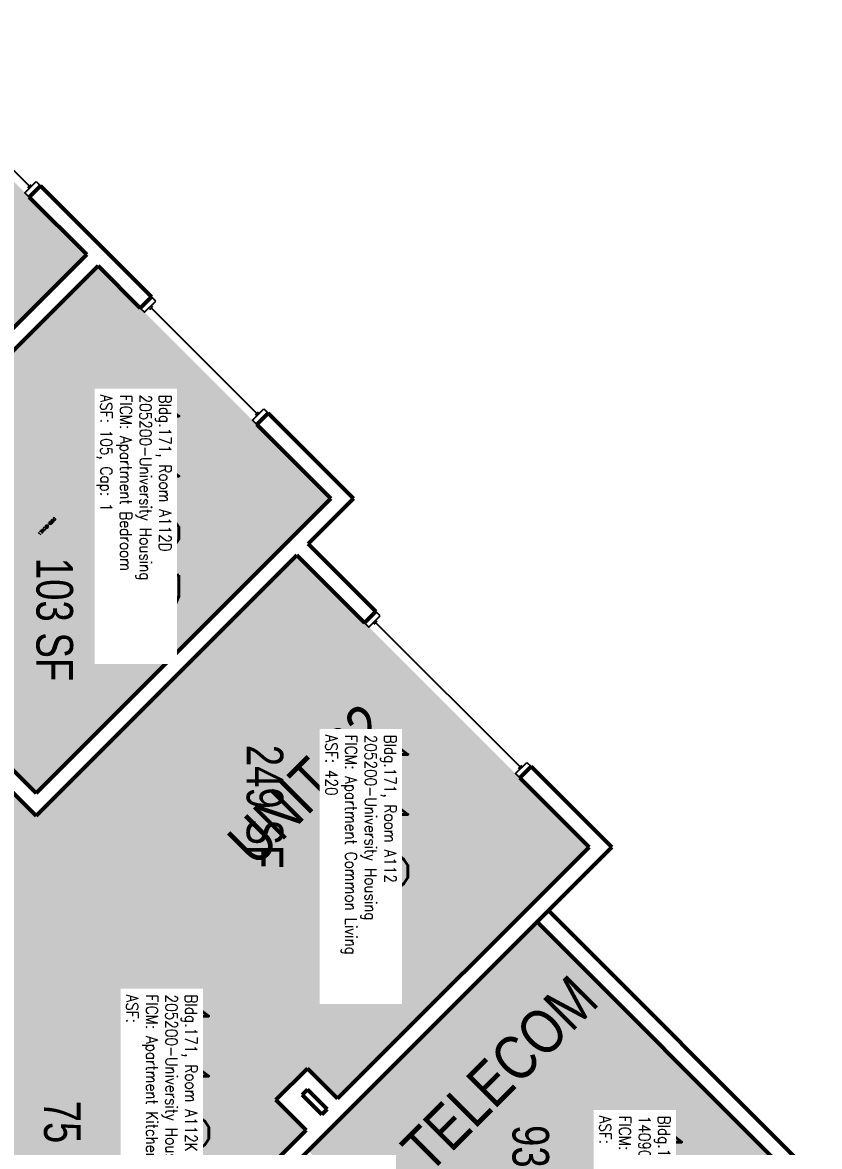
# Model space of a CAD drawing. Header units: inches. Extents: x 88 to 3257, y -489 to 2081.
# Drawn here: x 2665.4 to 2926.9, y 1624.5 to 1993.3 of the extents above; entities that cross this region are included whole.
import ezdxf
from ezdxf.enums import TextEntityAlignment as Align

# ---------------------------------------------------------------- set-up
doc = ezdxf.new("R2010")
doc.units = ezdxf.units.IN
doc.header["$LTSCALE"] = 48
doc.header["$MEASUREMENT"] = 0
for name, color, linetype in [('A-AREA-IDEN', 1, 'Continuous'), ('A-GLAZ', 1, 'Continuous'), ('A-IDEN-RNUM', 7, 'Continuous'), ('A-IDEN-SNUM', 4, 'Continuous'), ('A-IDEN-VNUM', 4, 'Continuous'), ('A-WALL', 5, 'Continuous'), ('AREA-TEXT', 3, 'Continuous'), ('Rooms-Category-Color', 7, 'Continuous'), ('Rooms-College-Color', 7, 'Continuous'), ('Rooms-Department-Color', 7, 'Continuous'), ('Rooms-Division-Color', 7, 'Continuous'), ('Rooms-Information', 7, 'Continuous')]:
    doc.layers.add(name, color=color, linetype=linetype)
doc.styles.add('AREA', font='arial.ttf', dxfattribs={"width": 0.75, "height": 12})
doc.styles.add('ROOMSNUMBER', font='txt.shx', dxfattribs={"height": 0.03})
doc.styles.add('ROOMVNUMBER', font='simplex.shx', dxfattribs={"width": 0.85})
doc.styles.get("Standard").update_dxf_attribs({"font": 'ARIALN.TTF'})

msp = doc.modelspace()

# ---------------------------------------------------------------- hatches: boundary and pattern name
at = {"layer": 'Rooms-Category-Color', "true_color": 0x728ef3}
for points in [[(2513.71, 1896.59), (2589.82, 1820.48), (2686.51, 1917.18), (2610.41, 1993.28)], [(2768.8, 1640.26), (2709.3, 1699.76), (2634.97, 1625.42), (2591.75, 1668.64), (2598.08, 1674.97), (2594.36, 1678.69), (2588.03, 1672.36), (2573.04, 1687.35), (2607.96, 1722.26), (2622.95, 1707.27), (2618.4, 1702.73), (2622.12, 1699.02), (2631.79, 1708.68), (2609.37, 1731.1), (2599.56, 1721.29), (2579.23, 1741.62), (2589.04, 1751.43), (2464.57, 1875.9), (2454.76, 1866.09), (2434.43, 1886.42), (2475.44, 1927.43), (2669.89, 1732.98), (2755.45, 1818.54), (2851.27, 1722.73)], [(2690.22, 1913.47), (2766.59, 1837.1), (2669.89, 1740.4), (2593.53, 1816.77)], [(2617.29, 1607.74), (2709.3, 1699.76), (2758.9, 1650.16), (2748.56, 1639.82), (2758.46, 1629.92), (2676.79, 1548.25)]]:
    msp.add_hatch(color=171, dxfattribs=at).paths.add_polyline_path(points)
at = {"layer": 'Rooms-Category-Color', "true_color": 0xe3c5e1}
msp.add_hatch(color=254, dxfattribs=at).paths.add_polyline_path([(2923.14, 1609.31), (2848.09, 1534.27), (2759.16, 1623.2), (2834.21, 1698.24)])
at = {"layer": 'Rooms-College-Color', "true_color": 0xadadad}
for points in [[(2513.71, 1896.59), (2589.82, 1820.48), (2686.51, 1917.18), (2610.41, 1993.28)], [(2768.8, 1640.26), (2709.3, 1699.76), (2634.97, 1625.42), (2591.75, 1668.64), (2598.08, 1674.97), (2594.36, 1678.69), (2588.03, 1672.36), (2573.04, 1687.35), (2607.96, 1722.26), (2622.95, 1707.27), (2618.4, 1702.73), (2622.12, 1699.02), (2631.79, 1708.68), (2609.37, 1731.1), (2599.56, 1721.29), (2579.23, 1741.62), (2589.04, 1751.43), (2464.57, 1875.9), (2454.76, 1866.09), (2434.43, 1886.42), (2475.44, 1927.43), (2669.89, 1732.98), (2755.45, 1818.54), (2851.27, 1722.73)], [(2690.22, 1913.47), (2766.59, 1837.1), (2669.89, 1740.4), (2593.53, 1816.77)], [(2617.29, 1607.74), (2709.3, 1699.76), (2758.9, 1650.16), (2748.56, 1639.82), (2758.46, 1629.92), (2676.79, 1548.25)], [(2923.14, 1609.31), (2848.09, 1534.27), (2759.16, 1623.2), (2834.21, 1698.24)]]:
    msp.add_hatch(color=253, dxfattribs=at).paths.add_polyline_path(points)
at = {"layer": 'Rooms-Department-Color', "true_color": 0x604aed}
for points in [[(2513.71, 1896.59), (2589.82, 1820.48), (2686.51, 1917.18), (2610.41, 1993.28)], [(2768.8, 1640.26), (2709.3, 1699.76), (2634.97, 1625.42), (2591.75, 1668.64), (2598.08, 1674.97), (2594.36, 1678.69), (2588.03, 1672.36), (2573.04, 1687.35), (2607.96, 1722.26), (2622.95, 1707.27), (2618.4, 1702.73), (2622.12, 1699.02), (2631.79, 1708.68), (2609.37, 1731.1), (2599.56, 1721.29), (2579.23, 1741.62), (2589.04, 1751.43), (2464.57, 1875.9), (2454.76, 1866.09), (2434.43, 1886.42), (2475.44, 1927.43), (2669.89, 1732.98), (2755.45, 1818.54), (2851.27, 1722.73)], [(2690.22, 1913.47), (2766.59, 1837.1), (2669.89, 1740.4), (2593.53, 1816.77)], [(2617.29, 1607.74), (2709.3, 1699.76), (2758.9, 1650.16), (2748.56, 1639.82), (2758.46, 1629.92), (2676.79, 1548.25)], [(2923.14, 1609.31), (2848.09, 1534.27), (2759.16, 1623.2), (2834.21, 1698.24)]]:
    msp.add_hatch(color=173, dxfattribs=at).paths.add_polyline_path(points)
at = {"layer": 'Rooms-Division-Color', "true_color": 0x604aed}
for points in [[(2513.71, 1896.59), (2589.82, 1820.48), (2686.51, 1917.18), (2610.41, 1993.28)], [(2768.8, 1640.26), (2709.3, 1699.76), (2634.97, 1625.42), (2591.75, 1668.64), (2598.08, 1674.97), (2594.36, 1678.69), (2588.03, 1672.36), (2573.04, 1687.35), (2607.96, 1722.26), (2622.95, 1707.27), (2618.4, 1702.73), (2622.12, 1699.02), (2631.79, 1708.68), (2609.37, 1731.1), (2599.56, 1721.29), (2579.23, 1741.62), (2589.04, 1751.43), (2464.57, 1875.9), (2454.76, 1866.09), (2434.43, 1886.42), (2475.44, 1927.43), (2669.89, 1732.98), (2755.45, 1818.54), (2851.27, 1722.73)], [(2690.22, 1913.47), (2766.59, 1837.1), (2669.89, 1740.4), (2593.53, 1816.77)], [(2617.29, 1607.74), (2709.3, 1699.76), (2758.9, 1650.16), (2748.56, 1639.82), (2758.46, 1629.92), (2676.79, 1548.25)], [(2923.14, 1609.31), (2848.09, 1534.27), (2759.16, 1623.2), (2834.21, 1698.24)]]:
    msp.add_hatch(color=173, dxfattribs=at).paths.add_polyline_path(points)

# ---------------------------------------------------------------- linework, layer by layer
at = {"layer": 'A-GLAZ', "linetype": 'Continuous', "lineweight": 25}
for p, q in [((2667.77, 1939.63), (2633.13, 1974.28)), ((2667.77, 1939.63), (2633.13, 1974.28)), ((2667.24, 1939.1), (2668.3, 1940.16)), ((2667.24, 1939.1), (2668.3, 1940.16)), ((2707.17, 1899.17), (2708.23, 1900.23)), ((2707.17, 1899.17), (2708.23, 1900.23)), ((2742.35, 1865.05), (2707.7, 1899.7)), ((2742.35, 1865.05), (2707.7, 1899.7)), ((2741.82, 1864.52), (2742.88, 1865.58)), ((2741.82, 1864.52), (2742.88, 1865.58)), ((2780.74, 1795.9), (2781.8, 1796.97)), ((2780.74, 1795.9), (2781.8, 1796.97)), ((2828.65, 1749.06), (2781.27, 1796.43)), ((2828.65, 1749.06), (2781.27, 1796.43)), ((2828.12, 1748.53), (2829.18, 1749.59)), ((2828.12, 1748.53), (2829.18, 1749.59))]:
    msp.add_line(p, q, dxfattribs=at)
for points in [[(2669.98, 1941.13), (2671.4, 1939.72), (2667.69, 1936.01), (2666.27, 1937.42)], [(2669.98, 1941.13), (2671.4, 1939.72), (2667.69, 1936.01), (2666.27, 1937.42)], [(2709.21, 1901.91), (2707.79, 1903.32), (2704.08, 1899.61), (2705.49, 1898.2)], [(2709.21, 1901.91), (2707.79, 1903.32), (2704.08, 1899.61), (2705.49, 1898.2)], [(2744.56, 1866.55), (2745.98, 1865.14), (2742.26, 1861.43), (2740.85, 1862.84)], [(2744.56, 1866.55), (2745.98, 1865.14), (2742.26, 1861.43), (2740.85, 1862.84)], [(2782.77, 1798.64), (2781.36, 1800.06), (2777.65, 1796.35), (2779.06, 1794.93)], [(2782.77, 1798.64), (2781.36, 1800.06), (2777.65, 1796.35), (2779.06, 1794.93)], [(2830.86, 1750.56), (2832.27, 1749.15), (2828.56, 1745.43), (2827.14, 1746.85)], [(2830.86, 1750.56), (2832.27, 1749.15), (2828.56, 1745.43), (2827.14, 1746.85)]]:
    msp.add_lwpolyline(points, close=True, dxfattribs=at)
at = {"layer": 'A-WALL', "linetype": 'Continuous', "lineweight": 50}
for p, q in [((2671.4, 1939.72), (2667.69, 1936.01)), ((2671.4, 1939.72), (2667.69, 1936.01)), ((2707.79, 1903.32), (2671.4, 1939.72)), ((2707.79, 1903.32), (2671.4, 1939.72)), ((2667.69, 1936.01), (2686.51, 1917.18)), ((2667.69, 1936.01), (2686.51, 1917.18)), ((2686.51, 1917.18), (2589.82, 1820.48)), ((2686.51, 1917.18), (2589.82, 1820.48)), ((2593.53, 1816.77), (2690.22, 1913.47)), ((2593.53, 1816.77), (2690.22, 1913.47)), ((2690.22, 1913.47), (2704.08, 1899.61)), ((2690.22, 1913.47), (2704.08, 1899.61)), ((2704.08, 1899.61), (2707.79, 1903.32)), ((2704.08, 1899.61), (2707.79, 1903.32)), ((2745.98, 1865.14), (2742.26, 1861.43)), ((2745.98, 1865.14), (2742.26, 1861.43)), ((2774.02, 1837.1), (2745.98, 1865.14)), ((2774.02, 1837.1), (2745.98, 1865.14)), ((2742.26, 1861.43), (2766.59, 1837.1)), ((2742.26, 1861.43), (2766.59, 1837.1)), ((2766.59, 1837.1), (2669.89, 1740.4)), ((2766.59, 1837.1), (2669.89, 1740.4)), ((2759.17, 1822.25), (2774.02, 1837.1)), ((2759.17, 1822.25), (2774.02, 1837.1)), ((2781.36, 1800.06), (2759.17, 1822.25)), ((2781.36, 1800.06), (2759.17, 1822.25)), ((2669.89, 1732.98), (2755.45, 1818.54)), ((2669.89, 1732.98), (2755.45, 1818.54)), ((2755.45, 1818.54), (2777.65, 1796.35)), ((2755.45, 1818.54), (2777.65, 1796.35)), ((2777.65, 1796.35), (2781.36, 1800.06)), ((2777.65, 1796.35), (2781.36, 1800.06)), ((2669.89, 1740.4), (2623.23, 1787.07)), ((2669.89, 1740.4), (2623.23, 1787.07)), ((2619.51, 1783.36), (2669.89, 1732.98)), ((2619.51, 1783.36), (2669.89, 1732.98)), ((2832.27, 1749.15), (2828.56, 1745.43)), ((2832.27, 1749.15), (2828.56, 1745.43)), ((2858.69, 1722.73), (2832.27, 1749.15)), ((2858.69, 1722.73), (2832.27, 1749.15)), ((2828.56, 1745.43), (2851.27, 1722.73)), ((2828.56, 1745.43), (2851.27, 1722.73)), ((2676.79, 1540.82), (2858.69, 1722.73)), ((2676.79, 1540.82), (2858.69, 1722.73)), ((2851.27, 1722.73), (2768.8, 1640.26)), ((2851.27, 1722.73), (2768.8, 1640.26)), ((2837.92, 1701.95), (2834.21, 1698.24)), ((2837.92, 1701.95), (2834.21, 1698.24)), ((2926.85, 1613.02), (2837.92, 1701.95)), ((2926.85, 1613.02), (2837.92, 1701.95)), ((2834.21, 1698.24), (2923.14, 1609.31)), ((2834.21, 1698.24), (2923.14, 1609.31)), ((2758.9, 1650.16), (2748.56, 1639.82)), ((2758.9, 1650.16), (2748.56, 1639.82)), ((2768.8, 1640.26), (2758.9, 1650.16)), ((2768.8, 1640.26), (2758.9, 1650.16)), ((2757.13, 1641.5), (2758.9, 1643.26)), ((2757.13, 1641.5), (2758.9, 1643.26)), ((2763.59, 1635.04), (2757.13, 1641.5)), ((2763.59, 1635.04), (2757.13, 1641.5)), ((2758.9, 1643.26), (2765.35, 1636.81)), ((2758.9, 1643.26), (2765.35, 1636.81)), ((2748.56, 1639.82), (2758.46, 1629.92)), ((2748.56, 1639.82), (2758.46, 1629.92)), ((2765.35, 1636.81), (2763.59, 1635.04)), ((2765.35, 1636.81), (2763.59, 1635.04)), ((2758.46, 1629.92), (2676.79, 1548.25)), ((2758.46, 1629.92), (2676.79, 1548.25))]:
    msp.add_line(p, q, dxfattribs=at)

# ---------------------------------------------------------------- texts
at = {"layer": 'A-AREA-IDEN', "linetype": 'ByBlock'}
for s, p in [('UNIT B2', (2781.45, 1765.64)), ('TELECOM', (2850.07, 1676.56))]:
    msp.add_text(s, height=14.4, rotation=45, dxfattribs=at).set_placement(p, align=Align.MIDDLE_RIGHT)
at = {"layer": 'A-IDEN-RNUM', "style": 'ROOMSNUMBER', "width": 0.85}
for s, p in [('0112-D0', (2673.86, 1827.65)), ('0112-00', (2774.19, 1743.62))]:
    msp.add_text(s, height=1, rotation=44.7622, dxfattribs=at).set_placement(p, align=Align.CENTER)
at = {"layer": 'A-IDEN-SNUM', "style": 'ROOMSNUMBER', "width": 0.85}
for s, p in [('1710A112D0', (2673.86, 1827.65)), ('1710A11200', (2774.19, 1743.62))]:
    msp.add_text(s, height=1, rotation=44.7622, dxfattribs=at).set_placement(p, align=Align.CENTER)
at = {"layer": 'A-IDEN-VNUM', "style": 'ROOMVNUMBER', "width": 0.85}
for s, p in [('112D', (2703.24, 1835.12)), ('112', (2778.36, 1734.46)), ('112K', (2713.04, 1638.31)), ('125', (2868.18, 1607.31))]:
    msp.add_text(s, height=27, rotation=270, dxfattribs=at).set_placement(p, align=Align.MIDDLE_CENTER)
at = {"layer": 'AREA-TEXT', "style": 'AREA', "width": 0.75}
for s, p in [('103 SF', (2676.02, 1797.4)), ('249 SF', (2744.97, 1736.04)), ('75 SF', (2678.51, 1622.81)), ('93 SF', (2832.15, 1614.81))]:
    msp.add_text(s, height=12, rotation=270, dxfattribs=at).set_placement(p, align=Align.MIDDLE_CENTER)

# ---------------------------------------------------------------- next in the draw order: texts
at = {"layer": 'Rooms-Information', "char_height": 3.8571, "width": 86.4, "attachment_point": 7, "rotation": 270, "style": 'ROOMVNUMBER', "bg_fill": 3, "box_fill_scale": 1.5, "bg_fill_color": 256, "bg_fill_true_color": 13158600, "bg_fill_transparency": 0}
for s, insert in [('Bldg.171, Room A112D^M^J205200-University Housing^M^JFICM: Apartment Bedroom^M^JASF: 105, Cap: 1', (2689.74, 1871.19)), ('Bldg.171, Room A112^M^J205200-University Housing^M^JFICM: Apartment Common Living^M^JASF: 420', (2764.86, 1759.6)), ('Bldg.171, Room A112K^M^J205200-University Housing^M^JFICM: Apartment Kitchen^M^JASF: ', (2699.54, 1674.37)), ('Bldg.171, Room A125^M^J140901-UH-Technology^M^JFICM: Central Computer or Telecom^M^JASF: ', (2854.68, 1634.63))]:
    msp.add_mtext(s, dxfattribs=dict(at, insert=insert))

doc.saveas('drawing.dxf')
